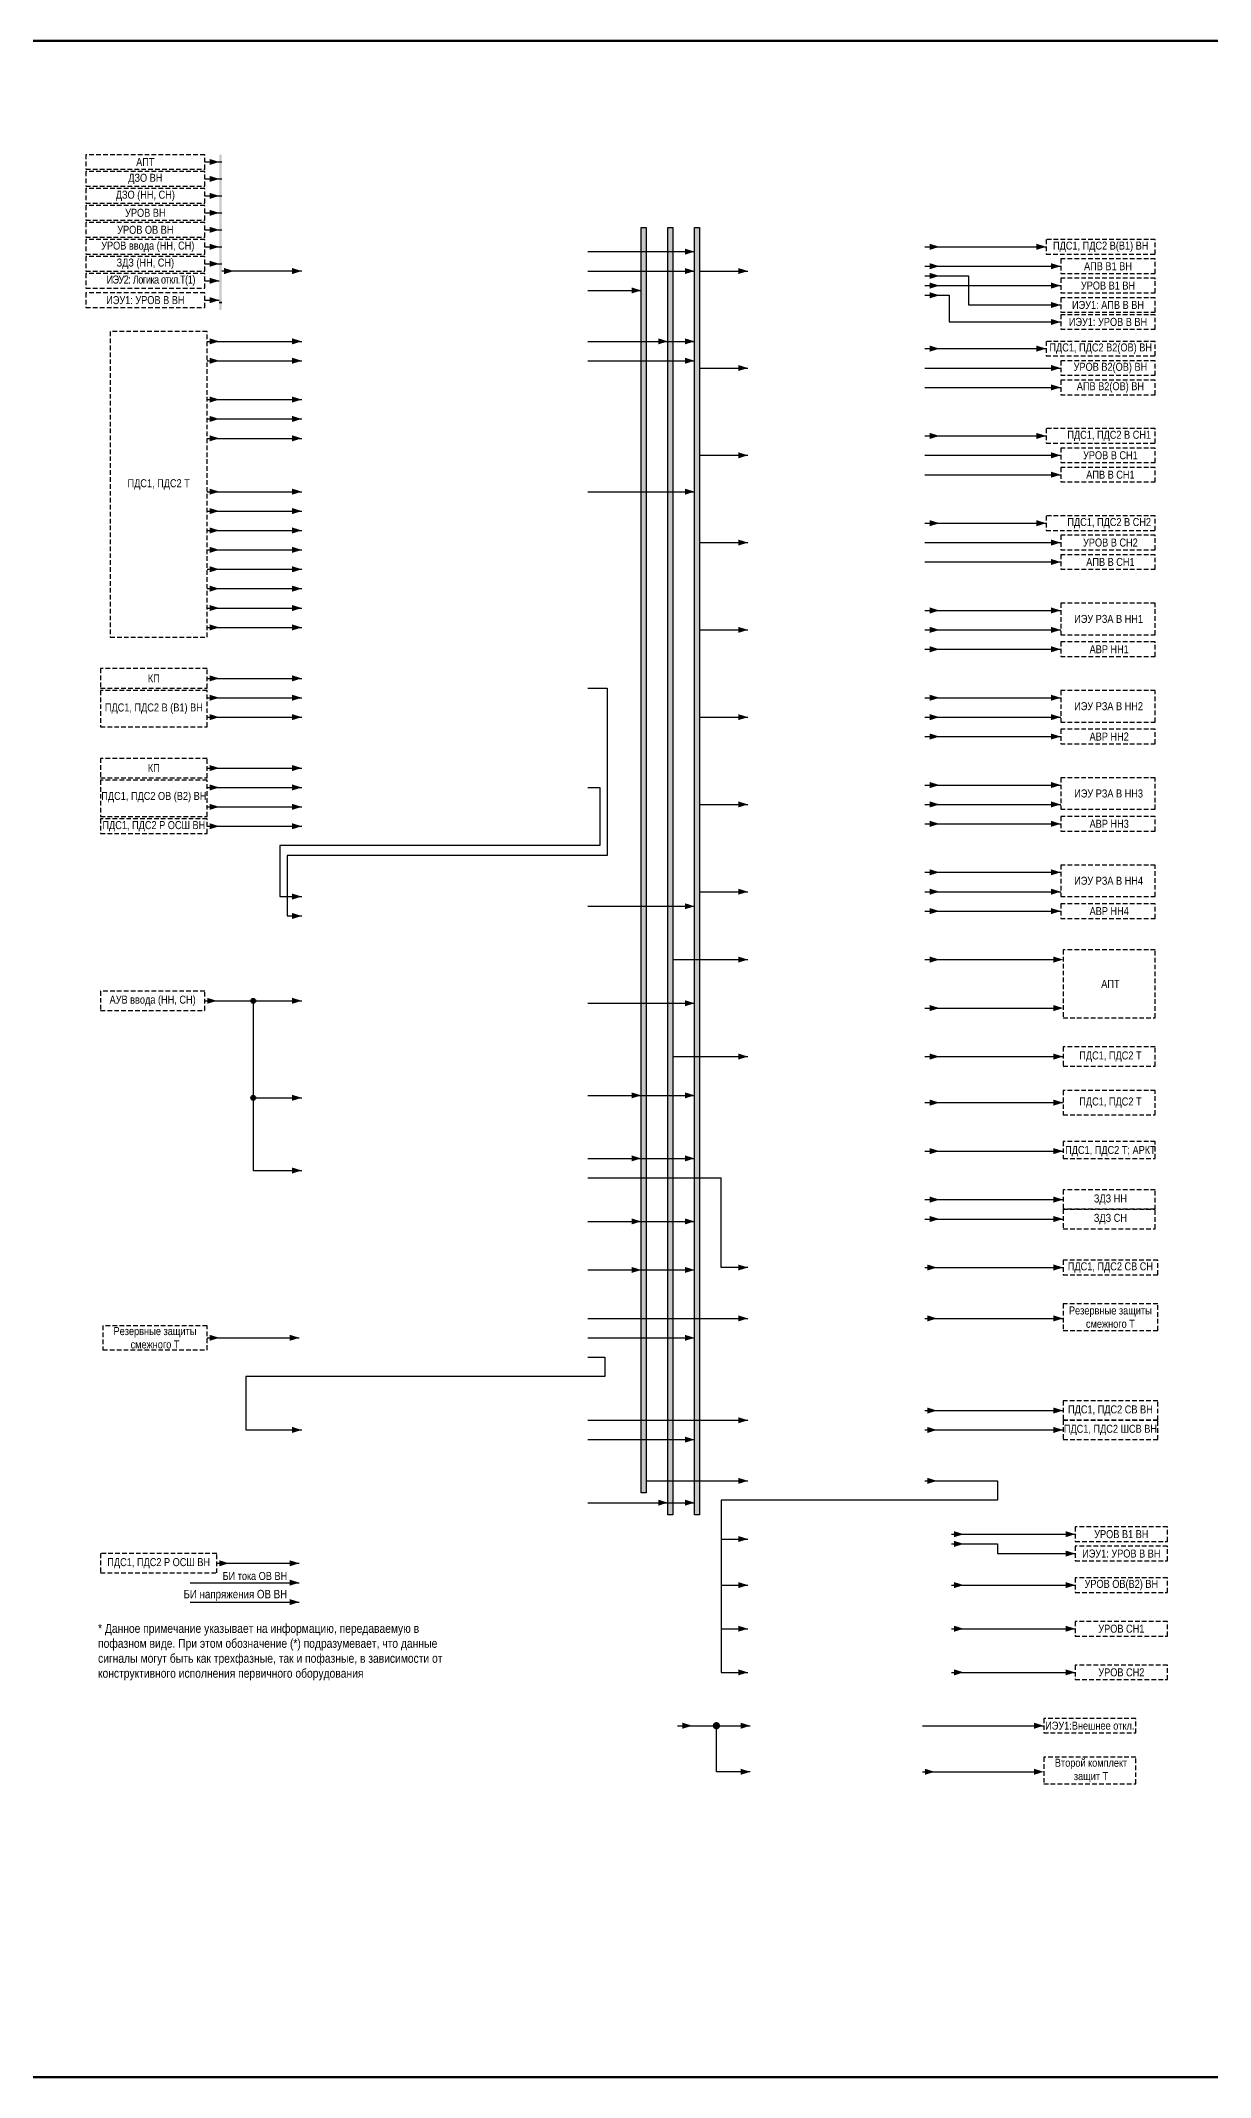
# Model space of a CAD drawing. Header units: millimetres. Extents: x 25558 to 49929, y 1902 to 19390.
# Drawn here: x 34403 to 34886, y 17145 to 17985 of the extents above; entities that cross this region are included whole.
import ezdxf

# ---------------------------------------------------------------- set-up
doc = ezdxf.new("R2010")
doc.units = ezdxf.units.MM
doc.linetypes.add('штриховая2', pattern=[9.525, 6.35, -3.175])
for name, color, linetype, lineweight in [('Основная', 7, 'Continuous', 30), ('Отключение_включение', 1, 'Continuous', 30), ('Тонкая', 7, 'Continuous', 5), ('Цепи внешние', 84, 'Continuous', 30), ('Цепи внутренние', 5, 'Continuous', 30)]:
    doc.layers.add(name, color=color, linetype=linetype, lineweight=lineweight)
doc.styles.add('Narrow', font='ARIALN.TTF')

# ---------------------------------------------------------------- blocks, each defined once
blk = doc.blocks.new('Point')
at = {"layer": 'Основная', "color": 0, "const_width": 1.5}
blk.add_lwpolyline([(-0.75, 0, 1), (0.75, 0, 1)], format="xyb", close=True, dxfattribs=at)

msp = doc.modelspace()

# ---------------------------------------------------------------- hatches: boundary and pattern name
h = msp.add_hatch(color=1)
h.dxf.hatch_style = 1
h.paths.add_polyline_path([(34477, 17874), (34478, 17874), (34478, 17938), (34477, 17938)])
at = {"layer": 'Отключение_включение'}
h = msp.add_hatch(color=256, dxfattribs=at)
h.dxf.hatch_style = 1
h.paths.add_polyline_path([(34675, 17908), (34673, 17908), (34673, 17377), (34675, 17377)])
at = {"layer": 'Цепи внешние', "ltscale": 0.3}
h = msp.add_hatch(color=256, dxfattribs=at)
h.dxf.hatch_style = 1
h.paths.add_polyline_path([(34492, 17589, 1), (34490, 17589, 1)])
h = msp.add_hatch(color=256, dxfattribs=at)
h.dxf.hatch_style = 1
h.paths.add_polyline_path([(34492, 17549, 1), (34490, 17549, 1)])
at = {"layer": 'Цепи внутренние', "ltscale": 0.3}
h = msp.add_hatch(color=256, dxfattribs=at)
h.dxf.hatch_style = 1
h.paths.add_polyline_path([(34653, 17908), (34651, 17908), (34651, 17386), (34653, 17386)])
h = msp.add_hatch(color=256, dxfattribs=at)
h.dxf.hatch_style = 1
h.paths.add_polyline_path([(34664, 17908), (34662, 17908), (34662, 17377), (34664, 17377)])

# ---------------------------------------------------------------- linework, layer by layer
at = {"color": 1}
msp.add_lwpolyline([(34477, 17877), (34478, 17877), (34478, 17877), (34477, 17877)], close=True, dxfattribs=at)
at = {"layer": 'Отключение_включение'}
for p, q in [((34471, 17935), (34478, 17935)), ((34471, 17928), (34478, 17928)), ((34471, 17921), (34478, 17921)), ((34471, 17914), (34478, 17914)), ((34471, 17907), (34478, 17907)), ((34471, 17900), (34478, 17900)), ((34471, 17893), (34478, 17893)), ((34629, 17898), (34673, 17898)), ((34768, 17900), (34813, 17900)), ((34813, 17900), (34818, 17900)), ((34471, 17886), (34477, 17886)), ((34629, 17890), (34673, 17890)), ((34675, 17890), (34695, 17890)), ((34471, 17878), (34477, 17878)), ((34629, 17861), (34673, 17861)), ((34629, 17853), (34673, 17853)), ((34675, 17850), (34695, 17850)), ((34768, 17858), (34813, 17858)), ((34813, 17858), (34818, 17858)), ((34768, 17822), (34813, 17822)), ((34813, 17822), (34818, 17822)), ((34675, 17814), (34695, 17814)), ((34629, 17799), (34673, 17799)), ((34768, 17786), (34813, 17786)), ((34813, 17786), (34818, 17786)), ((34675, 17778), (34695, 17778)), ((34768, 17750), (34813, 17750)), ((34813, 17750), (34824, 17750)), ((34675, 17742), (34695, 17742)), ((34768, 17742), (34813, 17742)), ((34813, 17742), (34824, 17742)), ((34768, 17714), (34813, 17714)), ((34813, 17714), (34824, 17714)), ((34675, 17706), (34695, 17706)), ((34768, 17706), (34813, 17706)), ((34813, 17706), (34824, 17706)), ((34768, 17678), (34813, 17678)), ((34813, 17678), (34824, 17678)), ((34675, 17670), (34695, 17670)), ((34768, 17670), (34813, 17670)), ((34813, 17670), (34824, 17670)), ((34768, 17642), (34813, 17642)), ((34813, 17642), (34824, 17642)), ((34675, 17634), (34695, 17634)), ((34768, 17634), (34813, 17634)), ((34813, 17634), (34824, 17634)), ((34629, 17628), (34673, 17628)), ((34629, 17588), (34673, 17588)), ((34629, 17550), (34673, 17550)), ((34629, 17524), (34673, 17524)), ((34629, 17516), (34684, 17516)), ((34684, 17479), (34684, 17516)), ((34629, 17498), (34673, 17498)), ((34629, 17478), (34673, 17478)), ((34695, 17479), (34684, 17479)), ((34768, 17479), (34814, 17479)), ((34813, 17479), (34825, 17479)), ((34629, 17458), (34695, 17458)), ((34768, 17458), (34825, 17458)), ((34629, 17450), (34673, 17450)), ((34629, 17416), (34695, 17416)), ((34768, 17420), (34814, 17420)), ((34814, 17420), (34825, 17420)), ((34629, 17408), (34673, 17408)), ((34768, 17412), (34821, 17412)), ((34821, 17412), (34825, 17412)), ((34629, 17382), (34673, 17382)), ((34666, 17290), (34696, 17290)), ((34682, 17271), (34682, 17290)), ((34767, 17290), (34817, 17290)), ((34696, 17271), (34682, 17271)), ((34767, 17271), (34814, 17271))]:
    msp.add_line(p, q, dxfattribs=at)
for points in [[(34477, 17935, 0, 2.5, 0), (34473, 17935, 0, 0, 0)], [(34477, 17928, 0, 2.5, 0), (34473, 17928, 0, 0, 0)], [(34477, 17921, 0, 2.5, 0), (34473, 17921, 0, 0, 0)], [(34477, 17914, 0, 2.5, 0), (34473, 17914, 0, 0, 0)], [(34477, 17907, 0, 2.5, 0), (34473, 17907, 0, 0, 0)], [(34477, 17900, 0, 2.5, 0), (34473, 17900, 0, 0, 0)], [(34774, 17900, 0, 2.5, 0), (34770, 17900, 0, 0, 0)], [(34818, 17900, 0, 2.5, 0), (34814, 17900, 0, 0, 0)], [(34477, 17893, 0, 2.5, 0), (34473, 17893, 0, 0, 0)], [(34673, 17898, 0, 2.5, 0), (34669, 17898, 0, 0, 0)], [(34477, 17886, 0, 2.5, 0), (34473, 17886, 0, 0, 0)], [(34483, 17890, 0, 2.5, 0), (34479, 17890, 0, 0, 0)], [(34511, 17890, 0, 2.5, 0), (34507, 17890, 0, 0, 0)], [(34673, 17890, 0, 2.5, 0), (34669, 17890, 0, 0, 0)], [(34695, 17890, 0, 2.5, 0), (34691, 17890, 0, 0, 0)], [(34477, 17878, 0, 2.5, 0), (34473, 17878, 0, 0, 0)], [(34662, 17861, 0, 2.5, 0), (34658, 17861, 0, 0, 0)], [(34673, 17861, 0, 2.5, 0), (34669, 17861, 0, 0, 0)], [(34774, 17858, 0, 2.5, 0), (34770, 17858, 0, 0, 0)], [(34818, 17858, 0, 2.5, 0), (34814, 17858, 0, 0, 0)], [(34673, 17853, 0, 2.5, 0), (34669, 17853, 0, 0, 0)], [(34695, 17850, 0, 2.5, 0), (34691, 17850, 0, 0, 0)], [(34774, 17822, 0, 2.5, 0), (34770, 17822, 0, 0, 0)], [(34818, 17822, 0, 2.5, 0), (34814, 17822, 0, 0, 0)], [(34695, 17814, 0, 2.5, 0), (34691, 17814, 0, 0, 0)], [(34673, 17799, 0, 2.5, 0), (34669, 17799, 0, 0, 0)], [(34774, 17786, 0, 2.5, 0), (34770, 17786, 0, 0, 0)], [(34818, 17786, 0, 2.5, 0), (34814, 17786, 0, 0, 0)], [(34695, 17778, 0, 2.5, 0), (34691, 17778, 0, 0, 0)], [(34774, 17750, 0, 2.5, 0), (34770, 17750, 0, 0, 0)], [(34824, 17750, 0, 2.5, 0), (34820, 17750, 0, 0, 0)], [(34695, 17742, 0, 2.5, 0), (34691, 17742, 0, 0, 0)], [(34774, 17742, 0, 2.5, 0), (34770, 17742, 0, 0, 0)], [(34824, 17742, 0, 2.5, 0), (34820, 17742, 0, 0, 0)], [(34695, 17706, 0, 2.5, 0), (34691, 17706, 0, 0, 0)], [(34774, 17714, 0, 2.5, 0), (34770, 17714, 0, 0, 0)], [(34774, 17706, 0, 2.5, 0), (34770, 17706, 0, 0, 0)], [(34824, 17714, 0, 2.5, 0), (34820, 17714, 0, 0, 0)], [(34824, 17706, 0, 2.5, 0), (34820, 17706, 0, 0, 0)], [(34774, 17678, 0, 2.5, 0), (34770, 17678, 0, 0, 0)], [(34824, 17678, 0, 2.5, 0), (34820, 17678, 0, 0, 0)], [(34695, 17670, 0, 2.5, 0), (34691, 17670, 0, 0, 0)], [(34774, 17670, 0, 2.5, 0), (34770, 17670, 0, 0, 0)], [(34824, 17670, 0, 2.5, 0), (34820, 17670, 0, 0, 0)], [(34774, 17642, 0, 2.5, 0), (34770, 17642, 0, 0, 0)], [(34824, 17642, 0, 2.5, 0), (34820, 17642, 0, 0, 0)], [(34695, 17634, 0, 2.5, 0), (34691, 17634, 0, 0, 0)], [(34774, 17634, 0, 2.5, 0), (34770, 17634, 0, 0, 0)], [(34824, 17634, 0, 2.5, 0), (34820, 17634, 0, 0, 0)], [(34673, 17628, 0, 2.5, 0), (34669, 17628, 0, 0, 0)], [(34673, 17588, 0, 2.5, 0), (34669, 17588, 0, 0, 0)], [(34651, 17550, 0, 2.5, 0), (34647, 17550, 0, 0, 0)], [(34673, 17550, 0, 2.5, 0), (34669, 17550, 0, 0, 0)], [(34651, 17524, 0, 2.5, 0), (34647, 17524, 0, 0, 0)], [(34673, 17524, 0, 2.5, 0), (34669, 17524, 0, 0, 0)], [(34651, 17498, 0, 2.5, 0), (34647, 17498, 0, 0, 0)], [(34673, 17498, 0, 2.5, 0), (34669, 17498, 0, 0, 0)], [(34651, 17478, 0, 2.5, 0), (34647, 17478, 0, 0, 0)], [(34673, 17478, 0, 2.5, 0), (34669, 17478, 0, 0, 0)], [(34695, 17479, 0, 2.5, 0), (34691, 17479, 0, 0, 0)], [(34773, 17479, 0, 2.5, 0), (34769, 17479, 0, 0, 0)], [(34825, 17479, 0, 2.5, 0), (34821, 17479, 0, 0, 0)], [(34695, 17458, 0, 2.5, 0), (34691, 17458, 0, 0, 0)], [(34773, 17458, 0, 2.5, 0), (34769, 17458, 0, 0, 0)], [(34825, 17458, 0, 2.5, 0), (34821, 17458, 0, 0, 0)], [(34673, 17450, 0, 2.5, 0), (34669, 17450, 0, 0, 0)], [(34695, 17416, 0, 2.5, 0), (34691, 17416, 0, 0, 0)], [(34773, 17420, 0, 2.5, 0), (34769, 17420, 0, 0, 0)], [(34773, 17412, 0, 2.5, 0), (34769, 17412, 0, 0, 0)], [(34825, 17420, 0, 2.5, 0), (34821, 17420, 0, 0, 0)], [(34825, 17412, 0, 2.5, 0), (34821, 17412, 0, 0, 0)], [(34673, 17408, 0, 2.5, 0), (34669, 17408, 0, 0, 0)], [(34662, 17382, 0, 2.5, 0), (34658, 17382, 0, 0, 0)], [(34673, 17382, 0, 2.5, 0), (34669, 17382, 0, 0, 0)], [(34672, 17290, 0, 2.5, 0), (34668, 17290, 0, 0, 0)], [(34696, 17290, 0, 2.5, 0), (34692, 17290, 0, 0, 0)], [(34817, 17290, 0, 2.5, 0), (34813, 17290, 0, 0, 0)], [(34696, 17271, 0, 2.5, 0), (34692, 17271, 0, 0, 0)], [(34772, 17271, 0, 2.5, 0), (34768, 17271, 0, 0, 0)], [(34817, 17271, 0, 2.5, 0), (34813, 17271, 0, 0, 0)]]:
    msp.add_lwpolyline(points, format="xyseb", dxfattribs=at)
msp.add_lwpolyline([(34673, 17908), (34675, 17908), (34675, 17377), (34673, 17377)], close=True, dxfattribs=at)
msp.add_lwpolyline([(34511, 17890), (34478, 17890)], dxfattribs=at)
at = {"layer": 'Тонкая', "color": 3, "lineweight": 50}
msp.add_lwpolyline([(34948, 17145), (34354, 17145), (34354, 17985), (34948, 17985)], close=True, dxfattribs=at)
at = {"layer": 'Цепи внешние', "ltscale": 0.3}
for p, q in [((34768, 17892), (34824, 17892)), ((34768, 17884), (34824, 17884)), ((34472, 17861), (34511, 17861)), ((34472, 17853), (34511, 17853)), ((34768, 17850), (34822, 17850)), ((34822, 17850), (34824, 17850)), ((34768, 17842), (34824, 17842)), ((34472, 17837), (34511, 17837)), ((34472, 17829), (34511, 17829)), ((34472, 17821), (34511, 17821)), ((34768, 17814), (34822, 17814)), ((34822, 17814), (34824, 17814)), ((34768, 17806), (34824, 17806)), ((34472, 17799), (34511, 17799)), ((34472, 17791), (34511, 17791)), ((34472, 17783), (34511, 17783)), ((34472, 17775), (34511, 17775)), ((34768, 17778), (34822, 17778)), ((34822, 17778), (34824, 17778)), ((34472, 17767), (34511, 17767)), ((34768, 17770), (34824, 17770)), ((34472, 17759), (34511, 17759)), ((34472, 17751), (34511, 17751)), ((34472, 17743), (34511, 17743)), ((34768, 17734), (34813, 17734)), ((34813, 17734), (34824, 17734)), ((34472, 17722), (34511, 17722)), ((34472, 17714), (34511, 17714)), ((34472, 17706), (34511, 17706)), ((34768, 17698), (34813, 17698)), ((34813, 17698), (34824, 17698)), ((34472, 17685), (34511, 17685)), ((34472, 17677), (34511, 17677)), ((34472, 17669), (34511, 17669)), ((34472, 17661), (34511, 17661)), ((34768, 17662), (34813, 17662)), ((34813, 17662), (34824, 17662)), ((34768, 17626), (34813, 17626)), ((34813, 17626), (34824, 17626)), ((34471, 17589), (34511, 17589)), ((34491, 17589), (34491, 17519)), ((34491, 17549), (34511, 17549)), ((34491, 17519), (34511, 17519)), ((34472, 17450), (34510, 17450)), ((34476, 17357), (34510, 17357))]:
    msp.add_line(p, q, dxfattribs=at)
at = {"layer": 'Цепи внешние'}
for p, q in [((34768, 17606), (34785, 17606)), ((34784, 17606), (34821, 17606)), ((34768, 17586), (34785, 17586)), ((34784, 17586), (34821, 17586)), ((34768, 17566), (34785, 17566)), ((34784, 17566), (34825, 17566)), ((34768, 17527), (34825, 17527)), ((34768, 17507), (34825, 17507)), ((34768, 17499), (34825, 17499)), ((34779, 17369), (34791, 17369)), ((34784, 17369), (34830, 17369)), ((34779, 17348), (34805, 17348)), ((34779, 17348), (34830, 17348)), ((34779, 17330), (34791, 17330)), ((34784, 17330), (34830, 17330)), ((34779, 17312), (34805, 17312)), ((34779, 17312), (34830, 17312))]:
    msp.add_line(p, q, dxfattribs=at)
at = {"layer": 'Цепи внешние', "linetype": 'штриховая2', "ltscale": 0.3}
for points in [[(34471, 17938), (34422, 17938), (34422, 17932), (34471, 17932)], [(34471, 17931), (34422, 17931), (34422, 17925), (34471, 17925)], [(34471, 17924), (34422, 17924), (34422, 17918), (34471, 17918)], [(34471, 17917), (34422, 17917), (34422, 17911), (34471, 17911)], [(34471, 17910), (34422, 17910), (34422, 17904), (34471, 17904)], [(34471, 17903), (34422, 17903), (34422, 17897), (34471, 17897)], [(34863, 17903), (34818, 17903), (34818, 17897), (34863, 17897)], [(34471, 17896), (34422, 17896), (34422, 17890), (34471, 17890)], [(34863, 17895), (34824, 17895), (34824, 17889), (34863, 17889)], [(34863, 17887), (34824, 17887), (34824, 17881), (34863, 17881)], [(34472, 17865), (34432, 17865), (34432, 17739), (34472, 17739)], [(34863, 17861), (34818, 17861), (34818, 17855), (34863, 17855)], [(34863, 17853), (34824, 17853), (34824, 17847), (34863, 17847)], [(34863, 17845), (34824, 17845), (34824, 17839), (34863, 17839)], [(34863, 17825), (34818, 17825), (34818, 17819), (34863, 17819)], [(34863, 17817), (34824, 17817), (34824, 17811), (34863, 17811)], [(34863, 17809), (34824, 17809), (34824, 17803), (34863, 17803)], [(34863, 17789), (34818, 17789), (34818, 17783), (34863, 17783)], [(34863, 17781), (34824, 17781), (34824, 17775), (34863, 17775)], [(34863, 17773), (34824, 17773), (34824, 17767), (34863, 17767)], [(34863, 17753), (34824, 17753), (34824, 17740), (34863, 17740)], [(34863, 17737), (34824, 17737), (34824, 17731), (34863, 17731)], [(34472, 17726), (34428, 17726), (34428, 17718), (34472, 17718)], [(34472, 17717), (34428, 17717), (34428, 17702), (34472, 17702)], [(34863, 17717), (34824, 17717), (34824, 17704), (34863, 17704)], [(34863, 17701), (34824, 17701), (34824, 17695), (34863, 17695)], [(34472, 17689), (34428, 17689), (34428, 17681), (34472, 17681)], [(34472, 17680), (34428, 17680), (34428, 17665), (34472, 17665)], [(34863, 17681), (34824, 17681), (34824, 17668), (34863, 17668)], [(34472, 17664), (34428, 17664), (34428, 17658), (34472, 17658)], [(34863, 17665), (34824, 17665), (34824, 17659), (34863, 17659)], [(34863, 17645), (34824, 17645), (34824, 17632), (34863, 17632)], [(34863, 17629), (34824, 17629), (34824, 17623), (34863, 17623)], [(34863, 17610), (34825, 17610), (34825, 17582), (34863, 17582)], [(34471, 17593), (34428, 17593), (34428, 17585), (34471, 17585)], [(34863, 17570), (34825, 17570), (34825, 17562), (34863, 17562)], [(34863, 17552), (34825, 17552), (34825, 17542), (34863, 17542)], [(34863, 17531), (34825, 17531), (34825, 17524), (34863, 17524)], [(34863, 17511), (34825, 17511), (34825, 17503), (34863, 17503)], [(34863, 17503), (34825, 17503), (34825, 17495), (34863, 17495)], [(34864, 17482), (34825, 17482), (34825, 17476), (34864, 17476)], [(34864, 17464), (34825, 17464), (34825, 17453), (34864, 17453)], [(34472, 17455), (34429, 17455), (34429, 17445), (34472, 17445)], [(34864, 17424), (34825, 17424), (34825, 17416), (34864, 17416)], [(34864, 17416), (34825, 17416), (34825, 17408), (34864, 17408)], [(34868, 17372), (34830, 17372), (34830, 17366), (34868, 17366)], [(34476, 17361), (34428, 17361), (34428, 17353), (34476, 17353)], [(34868, 17351), (34830, 17351), (34830, 17345), (34868, 17345)], [(34868, 17333), (34830, 17333), (34830, 17327), (34868, 17327)], [(34868, 17315), (34830, 17315), (34830, 17309), (34868, 17309)], [(34855, 17277), (34817, 17277), (34817, 17266), (34855, 17266)]]:
    msp.add_lwpolyline(points, close=True, dxfattribs=at)
at = {"layer": 'Цепи внешние', "ltscale": 0.3}
for points in [[(34774, 17892, 0, 2.5, 0), (34770, 17892, 0, 0, 0)], [(34824, 17892, 0, 2.5, 0), (34820, 17892, 0, 0, 0)], [(34774, 17884, 0, 2.5, 0), (34770, 17884, 0, 0, 0)], [(34824, 17884, 0, 2.5, 0), (34820, 17884, 0, 0, 0)], [(34477, 17861, 0, 2.5, 0), (34473, 17861, 0, 0, 0)], [(34511, 17861, 0, 2.5, 0), (34507, 17861, 0, 0, 0)], [(34477, 17853, 0, 2.5, 0), (34473, 17853, 0, 0, 0)], [(34511, 17853, 0, 2.5, 0), (34507, 17853, 0, 0, 0)], [(34824, 17850, 0, 2.5, 0), (34820, 17850, 0, 0, 0)], [(34824, 17842, 0, 2.5, 0), (34820, 17842, 0, 0, 0)], [(34477, 17837, 0, 2.5, 0), (34473, 17837, 0, 0, 0)], [(34511, 17837, 0, 2.5, 0), (34507, 17837, 0, 0, 0)], [(34477, 17829, 0, 2.5, 0), (34473, 17829, 0, 0, 0)], [(34511, 17829, 0, 2.5, 0), (34507, 17829, 0, 0, 0)], [(34477, 17821, 0, 2.5, 0), (34473, 17821, 0, 0, 0)], [(34511, 17821, 0, 2.5, 0), (34507, 17821, 0, 0, 0)], [(34824, 17814, 0, 2.5, 0), (34820, 17814, 0, 0, 0)], [(34477, 17799, 0, 2.5, 0), (34473, 17799, 0, 0, 0)], [(34511, 17799, 0, 2.5, 0), (34507, 17799, 0, 0, 0)], [(34824, 17806, 0, 2.5, 0), (34820, 17806, 0, 0, 0)], [(34477, 17791, 0, 2.5, 0), (34473, 17791, 0, 0, 0)], [(34511, 17791, 0, 2.5, 0), (34507, 17791, 0, 0, 0)], [(34477, 17783, 0, 2.5, 0), (34473, 17783, 0, 0, 0)], [(34511, 17783, 0, 2.5, 0), (34507, 17783, 0, 0, 0)], [(34477, 17775, 0, 2.5, 0), (34473, 17775, 0, 0, 0)], [(34511, 17775, 0, 2.5, 0), (34507, 17775, 0, 0, 0)], [(34824, 17778, 0, 2.5, 0), (34820, 17778, 0, 0, 0)], [(34477, 17767, 0, 2.5, 0), (34473, 17767, 0, 0, 0)], [(34511, 17767, 0, 2.5, 0), (34507, 17767, 0, 0, 0)], [(34824, 17770, 0, 2.5, 0), (34820, 17770, 0, 0, 0)], [(34477, 17759, 0, 2.5, 0), (34473, 17759, 0, 0, 0)], [(34511, 17759, 0, 2.5, 0), (34507, 17759, 0, 0, 0)], [(34477, 17751, 0, 2.5, 0), (34473, 17751, 0, 0, 0)], [(34511, 17751, 0, 2.5, 0), (34507, 17751, 0, 0, 0)], [(34477, 17743, 0, 2.5, 0), (34473, 17743, 0, 0, 0)], [(34511, 17743, 0, 2.5, 0), (34507, 17743, 0, 0, 0)], [(34774, 17734, 0, 2.5, 0), (34770, 17734, 0, 0, 0)], [(34824, 17734, 0, 2.5, 0), (34820, 17734, 0, 0, 0)], [(34477, 17722, 0, 2.5, 0), (34473, 17722, 0, 0, 0)], [(34511, 17722, 0, 2.5, 0), (34507, 17722, 0, 0, 0)], [(34477, 17714, 0, 2.5, 0), (34473, 17714, 0, 0, 0)], [(34477, 17706, 0, 2.5, 0), (34473, 17706, 0, 0, 0)], [(34511, 17714, 0, 2.5, 0), (34507, 17714, 0, 0, 0)], [(34511, 17706, 0, 2.5, 0), (34507, 17706, 0, 0, 0)], [(34774, 17698, 0, 2.5, 0), (34770, 17698, 0, 0, 0)], [(34824, 17698, 0, 2.5, 0), (34820, 17698, 0, 0, 0)], [(34477, 17685, 0, 2.5, 0), (34473, 17685, 0, 0, 0)], [(34511, 17685, 0, 2.5, 0), (34507, 17685, 0, 0, 0)], [(34477, 17677, 0, 2.5, 0), (34473, 17677, 0, 0, 0)], [(34511, 17677, 0, 2.5, 0), (34507, 17677, 0, 0, 0)], [(34477, 17669, 0, 2.5, 0), (34473, 17669, 0, 0, 0)], [(34511, 17669, 0, 2.5, 0), (34507, 17669, 0, 0, 0)], [(34477, 17661, 0, 2.5, 0), (34473, 17661, 0, 0, 0)], [(34511, 17661, 0, 2.5, 0), (34507, 17661, 0, 0, 0)], [(34774, 17662, 0, 2.5, 0), (34770, 17662, 0, 0, 0)], [(34824, 17662, 0, 2.5, 0), (34820, 17662, 0, 0, 0)], [(34774, 17626, 0, 2.5, 0), (34770, 17626, 0, 0, 0)], [(34824, 17626, 0, 2.5, 0), (34820, 17626, 0, 0, 0)], [(34476, 17589, 0, 2.5, 0), (34472, 17589, 0, 0, 0)], [(34511, 17589, 0, 2.5, 0), (34507, 17589, 0, 0, 0)], [(34511, 17549, 0, 2.5, 0), (34507, 17549, 0, 0, 0)], [(34511, 17519, 0, 2.5, 0), (34507, 17519, 0, 0, 0)], [(34477, 17450, 0, 2.5, 0), (34473, 17450, 0, 0, 0)], [(34510, 17450, 0, 2.5, 0), (34506, 17450, 0, 0, 0)], [(34784, 17369, 0, 2.5, 0), (34780, 17369, 0, 0, 0)], [(34830, 17369, 0, 2.5, 0), (34826, 17369, 0, 0, 0)], [(34481, 17357, 0, 2.5, 0), (34477, 17357, 0, 0, 0)], [(34510, 17357, 0, 2.5, 0), (34506, 17357, 0, 0, 0)], [(34784, 17348, 0, 2.5, 0), (34780, 17348, 0, 0, 0)], [(34830, 17348, 0, 2.5, 0), (34826, 17348, 0, 0, 0)], [(34784, 17330, 0, 2.5, 0), (34780, 17330, 0, 0, 0)], [(34830, 17330, 0, 2.5, 0), (34826, 17330, 0, 0, 0)], [(34784, 17312, 0, 2.5, 0), (34780, 17312, 0, 0, 0)], [(34830, 17312, 0, 2.5, 0), (34826, 17312, 0, 0, 0)]]:
    msp.add_lwpolyline(points, format="xyseb", dxfattribs=at)
at = {"layer": 'Цепи внешние'}
for points in [[(34774, 17606, 0, 2.5, 0), (34770, 17606, 0, 0, 0)], [(34825, 17606, 0, 2.5, 0), (34821, 17606, 0, 0, 0)], [(34774, 17586, 0, 2.5, 0), (34770, 17586, 0, 0, 0)], [(34825, 17586, 0, 2.5, 0), (34821, 17586, 0, 0, 0)], [(34774, 17566, 0, 2.5, 0), (34770, 17566, 0, 0, 0)], [(34825, 17566, 0, 2.5, 0), (34821, 17566, 0, 0, 0)], [(34774, 17547, 0, 2.5, 0), (34770, 17547, 0, 0, 0)], [(34825, 17547, 0, 2.5, 0), (34821, 17547, 0, 0, 0)], [(34774, 17527, 0, 2.5, 0), (34770, 17527, 0, 0, 0)], [(34825, 17527, 0, 2.5, 0), (34821, 17527, 0, 0, 0)], [(34774, 17507, 0, 2.5, 0), (34770, 17507, 0, 0, 0)], [(34825, 17507, 0, 2.5, 0), (34821, 17507, 0, 0, 0)], [(34774, 17499, 0, 2.5, 0), (34770, 17499, 0, 0, 0)], [(34825, 17499, 0, 2.5, 0), (34821, 17499, 0, 0, 0)]]:
    msp.add_lwpolyline(points, format="xyseb", dxfattribs=at)
msp.add_lwpolyline([(34768, 17547), (34825, 17547)], dxfattribs=at)
at = {"layer": 'Цепи внешние', "ltscale": 0.3}
for centre in [(34491, 17589), (34491, 17549)]:
    msp.add_circle(centre, 1, dxfattribs=at)
at = {"layer": 'Цепи внутренние', "ltscale": 0.3}
for p, q in [((34768, 17888), (34786, 17888)), ((34786, 17888), (34786, 17876)), ((34629, 17882), (34651, 17882)), ((34768, 17880), (34778, 17880)), ((34778, 17880), (34778, 17869)), ((34786, 17876), (34824, 17876)), ((34778, 17869), (34824, 17869)), ((34629, 17718), (34637, 17718)), ((34637, 17718), (34637, 17649)), ((34629, 17677), (34634, 17677)), ((34634, 17677), (34634, 17653)), ((34634, 17653), (34502, 17653)), ((34502, 17653), (34502, 17632)), ((34637, 17649), (34505, 17649)), ((34505, 17649), (34505, 17624)), ((34502, 17632), (34511, 17632)), ((34505, 17624), (34511, 17624)), ((34664, 17606), (34695, 17606)), ((34664, 17566), (34695, 17566)), ((34629, 17442), (34636, 17442)), ((34636, 17442), (34636, 17434)), ((34636, 17434), (34488, 17434)), ((34488, 17434), (34488, 17412)), ((34488, 17412), (34511, 17412)), ((34653, 17391), (34695, 17391)), ((34768, 17391), (34798, 17391)), ((34798, 17391), (34798, 17383)), ((34798, 17383), (34684, 17383)), ((34684, 17383), (34684, 17312)), ((34684, 17367), (34695, 17367)), ((34779, 17365), (34798, 17365)), ((34798, 17365), (34798, 17361)), ((34798, 17361), (34805, 17361)), ((34798, 17361), (34830, 17361)), ((34684, 17348), (34695, 17348)), ((34465, 17341), (34510, 17341)), ((34684, 17330), (34695, 17330)), ((34684, 17312), (34695, 17312))]:
    msp.add_line(p, q, dxfattribs=at)
for points in [[(34651, 17908), (34653, 17908), (34653, 17386), (34651, 17386)], [(34662, 17908), (34664, 17908), (34664, 17377), (34662, 17377)]]:
    msp.add_lwpolyline(points, close=True, dxfattribs=at)
at = {"layer": 'Цепи внутренние', "linetype": 'штриховая2', "ltscale": 0.3}
for points in [[(34471, 17889), (34422, 17889), (34422, 17883), (34471, 17883)], [(34471, 17881), (34422, 17881), (34422, 17875), (34471, 17875)], [(34863, 17879), (34824, 17879), (34824, 17873), (34863, 17873)], [(34863, 17872), (34824, 17872), (34824, 17866), (34863, 17866)], [(34868, 17364), (34830, 17364), (34830, 17358), (34868, 17358)], [(34855, 17293), (34817, 17293), (34817, 17287), (34855, 17287)]]:
    msp.add_lwpolyline(points, close=True, dxfattribs=at)
at = {"layer": 'Цепи внутренние', "ltscale": 0.3}
for points in [[(34774, 17888, 0, 2.5, 0), (34770, 17888, 0, 0, 0)], [(34651, 17882, 0, 2.5, 0), (34647, 17882, 0, 0, 0)], [(34774, 17880, 0, 2.5, 0), (34770, 17880, 0, 0, 0)], [(34824, 17876, 0, 2.5, 0), (34820, 17876, 0, 0, 0)], [(34824, 17869, 0, 2.5, 0), (34820, 17869, 0, 0, 0)], [(34511, 17632, 0, 2.5, 0), (34507, 17632, 0, 0, 0)], [(34511, 17624, 0, 2.5, 0), (34507, 17624, 0, 0, 0)], [(34695, 17606, 0, 2.5, 0), (34691, 17606, 0, 0, 0)], [(34695, 17566, 0, 2.5, 0), (34691, 17566, 0, 0, 0)], [(34511, 17412, 0, 2.5, 0), (34507, 17412, 0, 0, 0)], [(34695, 17391, 0, 2.5, 0), (34691, 17391, 0, 0, 0)], [(34773, 17391, 0, 2.5, 0), (34769, 17391, 0, 0, 0)], [(34695, 17367, 0, 2.5, 0), (34691, 17367, 0, 0, 0)], [(34784, 17365, 0, 2.5, 0), (34780, 17365, 0, 0, 0)], [(34830, 17361, 0, 2.5, 0), (34826, 17361, 0, 0, 0)], [(34510, 17349, 0, 2.5, 0), (34506, 17349, 0, 0, 0)], [(34695, 17348, 0, 2.5, 0), (34691, 17348, 0, 0, 0)], [(34510, 17341, 0, 2.5, 0), (34506, 17341, 0, 0, 0)], [(34695, 17330, 0, 2.5, 0), (34691, 17330, 0, 0, 0)], [(34695, 17312, 0, 2.5, 0), (34691, 17312, 0, 0, 0)]]:
    msp.add_lwpolyline(points, format="xyseb", dxfattribs=at)
at = {"layer": 'Цепи внутренние'}
msp.add_lwpolyline([(34465, 17349), (34510, 17349)], dxfattribs=at)

# ---------------------------------------------------------------- block references
at = {"layer": 'Отключение_включение'}
msp.add_blockref('Point', (34682, 17290), dxfattribs=at)

# ---------------------------------------------------------------- texts
at = {"layer": 'Основная', "style": 'Narrow'}
for s, insert, char_height, width, attachment_point in [('АПТ', (34446.5, 17935), 3.3, 49, 5), ('ДЗО ВН', (34446.5, 17928), 3.3, 49, 5), ('ДЗО (НН, СН)', (34446.5, 17921), 3.3, 49, 5), ('УРОВ ВН', (34446.5, 17914), 3.3, 49, 5), ('УРОВ ввода (НН, СН)', (34447.5, 17900), 3.3, 49, 5), ('УРОВ ОВ ВН', (34446.5, 17907), 3.3, 49, 5), ('ПДС1, ПДС2 В(В1) ВН', (34840.5, 17900), 3.3, 45, 5), ('ЗДЗ (НН, СН)', (34446.5, 17893), 3.3, 49, 5), ('АПВ В1 ВН', (34843.5, 17892), 3.3, 39, 5), ('{\\T0.9;ИЭУ2: Логика откл.Т(1)}', (34448.78, 17886), 3.3, 53.5642, 5), ('УРОВ В1 ВН', (34843.5, 17884), 3.3, 39, 5), ('ИЭУ1: УРОВ В ВН', (34446.5, 17878), 3.3, 49, 5), ('ИЭУ1: АПВ В ВН', (34843.5, 17876), 3.3, 39, 5), ('ИЭУ1: УРОВ В ВН', (34843.5, 17869), 3.3, 39, 5), ('ПДС1, ПДС2 В2(ОВ) ВН', (34840.5, 17858), 3.3, 45, 5), ('УРОВ В2(ОВ) ВН', (34844.5, 17850), 3.3, 41, 5), ('АПВ В2(ОВ) ВН', (34844.5, 17842), 3.3, 41, 5), ('ПДС1, ПДС2 В СН1', (34844, 17822), 3.3, 39, 5), ('УРОВ В СН1', (34844.5, 17814), 3.3, 41, 5), ('ПДС1, ПДС2 Т', (34452, 17802), 3.3, 40, 5), ('АПВ В СН1', (34844.5, 17806), 3.3, 41, 5), ('ПДС1, ПДС2 В СН2', (34844, 17786), 3.3, 39, 5), ('УРОВ В СН2', (34844.5, 17778), 3.3, 41, 5), ('АПВ В СН1', (34844.5, 17770), 3.3, 41, 5), ('ИЭУ РЗА В НН1', (34843.75, 17746.5), 3.3, 39.5, 5), ('АВР НН1', (34844, 17734), 3.3, 39, 5), ('КП', (34450, 17722), 3.3, 44, 5), ('ПДС1, ПДС2 В (В1) ВН', (34450, 17709.5), 3.3, 44, 5), ('ИЭУ РЗА В НН2', (34843.75, 17710.5), 3.3, 39.5, 5), ('АВР НН2', (34844, 17698), 3.3, 39, 5), ('КП', (34450, 17685), 3.3, 44, 5), ('ПДС1, ПДС2 ОВ (В2) ВН', (34450, 17673), 3.3, 44, 5), ('ИЭУ РЗА В НН3', (34843.75, 17674.5), 3.3, 39.5, 5), ('ПДС1, ПДС2 Р ОСШ ВН', (34450, 17661), 3.3, 44, 5), ('АВР НН3', (34844, 17662), 3.3, 39, 5), ('ИЭУ РЗА В НН4', (34843.75, 17638.5), 3.3, 39.5, 5), ('АВР НН4', (34844, 17626), 3.3, 39, 5), ('АУВ ввода (НН, СН)', (34449.5, 17589), 3.3, 43, 5), ('АПТ', (34844.5, 17596), 3.3, 39, 5), ('ПДС1, ПДС2 Т', (34844.5, 17566), 3.3, 39, 5), ('ПДС1, ПДС2 Т', (34844.5, 17547), 3.3, 39, 5), ('ПДС1, ПДС2 Т; АРКТ', (34844.5, 17527), 3.3, 39, 5), ('ЗДЗ НН', (34844.5, 17507), 3.3, 39, 5), ('ЗДЗ СН', (34844.5, 17499), 3.3, 39, 5), ('ПДС1, ПДС2 СВ СН ', (34844.5, 17479), 3.3, 39, 5), ('Резервные защиты смежного Т', (34844.5, 17458.5), 3.3, 39, 5), ('Резервные защиты смежного Т', (34450.5, 17450), 3.3, 43, 5), ('ПДС1, ПДС2 СВ ВН ', (34844.5, 17420), 3.3, 39, 5), ('ПДС1, ПДС2 ШСВ ВН ', (34844.5, 17412), 3.3, 39, 5), ('УРОВ В1 ВН', (34849, 17369), 3.3, 38, 5), ('ПДС1, ПДС2 Р ОСШ ВН', (34452, 17357), 3.3, 48, 5), ('ИЭУ1: УРОВ В ВН', (34849, 17361), 3.3, 38, 5), ('  БИ напряжения ОВ ВН', (34505, 17343.75), 3.5, 48, 6), (' {\\H0.94286x; БИ тока ОВ ВН}', (34505, 17351.75), 3.5, 34, 6), ('УРОВ ОВ(В2) ВН', (34849, 17348), 3.3, 38, 5), ('* Данное примечание указывает на информацию, передаваемую в пофазном виде. При этом обозначение (*) подразумевает, что данные сигналы могут быть как трехфазные, так и пофазные, в зависимости от конструктивного исполнения первичного оборудования', (34427, 17332), 3.7, 142.063, 1), ('УРОВ СН1', (34849, 17330), 3.3, 38, 5), ('УРОВ СН2', (34849, 17312), 3.3, 38, 5), ('ИЭУ1:Внешнее откл.', (34836, 17290), 3.3, 38, 5), ('Второй комплект защит Т', (34836.5, 17271.5), 3.3, 39, 5)]:
    msp.add_mtext(s, dxfattribs=dict(at, insert=insert, char_height=char_height, width=width, attachment_point=attachment_point))

doc.saveas('drawing.dxf')
